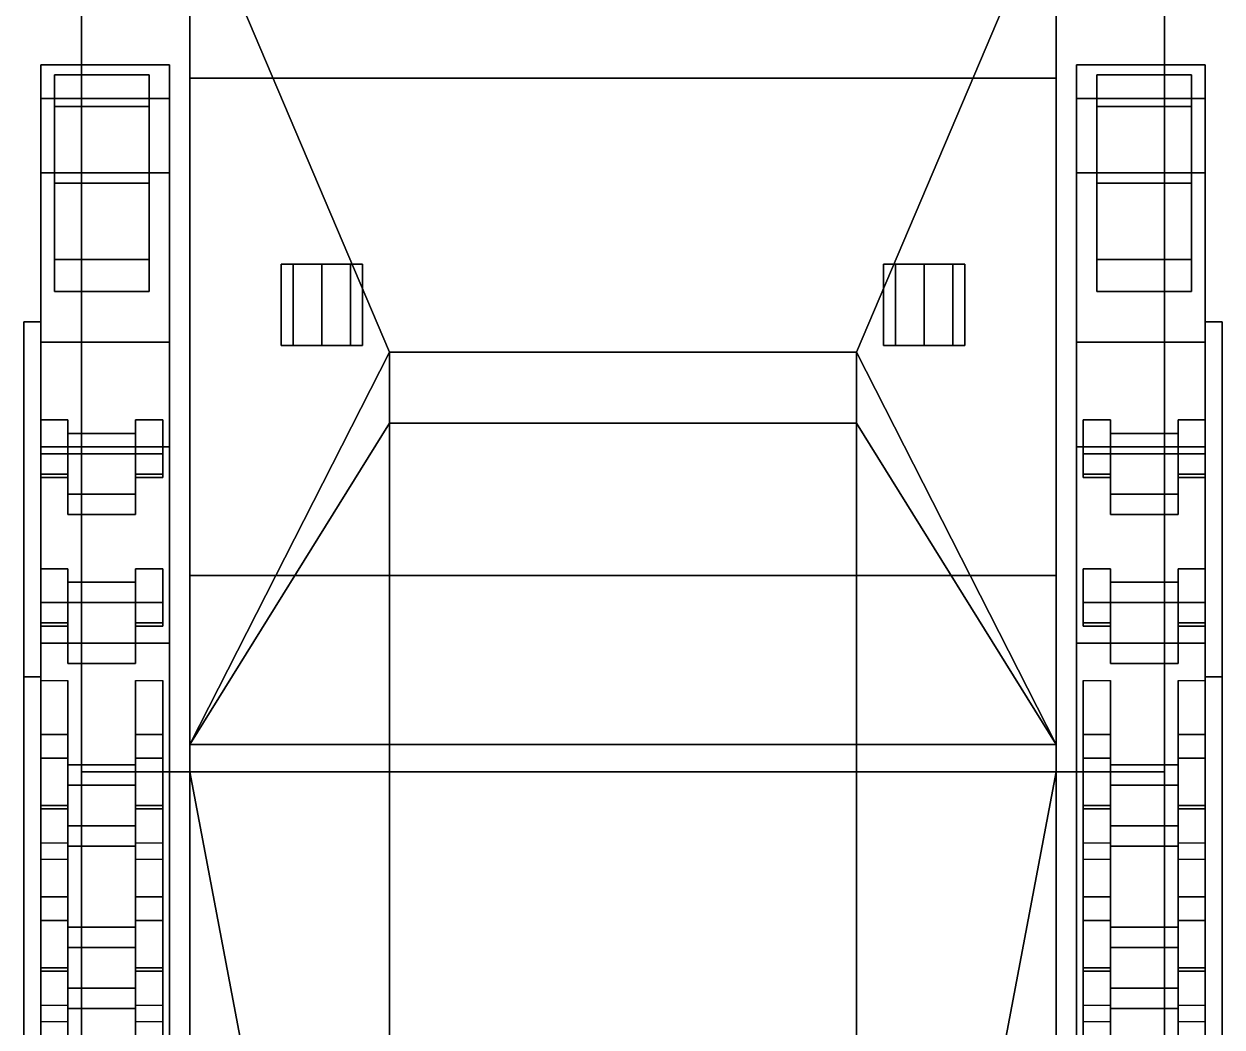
# Model space of a CAD drawing. Header units: millimetres. Extents: x -1.8 to 3, y -4.4 to 7.7.
# Drawn here: x -1.77 to 1.77, y 0.515 to 3.48 of the extents above; entities that cross this region are included whole.
import ezdxf

# ---------------------------------------------------------------- set-up
doc = ezdxf.new("R2010")
doc.units = ezdxf.units.MM
for name, color, linetype in [('mudguards', 6, 'Continuous'), ('tracks', 3, 'Continuous'), ('wheels', 2, 'Continuous')]:
    doc.layers.add(name, color=color, linetype=linetype)

msp = doc.modelspace()

# ---------------------------------------------------------------- linework, layer by layer
for points in [[(-1.28, 3.32, 1.06), (-1.28, 1.85, 0.43), (-1.28, 1.35, 2.04), (-1.28, 3.9, 1.7)], [(-1.28, 3.9, 1.7), (-0.69, 2.51, 1.88), (0.69, 2.51, 1.88), (1.28, 3.9, 1.7)], [(1.28, 3.9, 1.7), (1.28, 3.32, 1.06), (-1.28, 3.32, 1.06), (-1.28, 3.9, 1.7)], [(-1.28, 3.9, 1.7), (-1.28, 1.35, 2.04), (-0.69, 2.51, 1.88), (-1.28, 3.9, 1.7)], [(1.28, 3.9, 1.7), (0.69, 2.51, 1.88), (1.28, 1.35, 2.04)], [(1.28, 1.35, 2.04), (1.28, 1.85, 0.43), (1.28, 3.32, 1.06), (1.28, 3.9, 1.7)], [(1.28, 3.32, 1.06), (1.28, 1.85, 0.43), (-1.28, 1.85, 0.43), (-1.28, 3.32, 1.06)], [(-0.9749, 2.77, 2.0849), (-1.01, 2.77, 2), (-1.01, 2.53, 2), (-0.9749, 2.53, 2.0849)], [(-1.01, 2.77, 2), (-0.9749, 2.77, 1.9151), (-0.9749, 2.53, 1.9151), (-1.01, 2.53, 2)], [(-0.8051, 2.77, 2.0849), (-1.01, 2.77, 2), (-0.9749, 2.77, 2.0849), (-0.89, 2.77, 2.12)], [(-0.77, 2.77, 2), (-0.9749, 2.77, 1.9151), (-1.01, 2.77, 2), (-0.8051, 2.77, 2.0849)], [(-0.89, 2.77, 2.12), (-0.9749, 2.77, 2.0849), (-0.9749, 2.53, 2.0849), (-0.89, 2.53, 2.12)], [(-0.9749, 2.77, 1.9151), (-0.89, 2.77, 1.88), (-0.89, 2.53, 1.88), (-0.9749, 2.53, 1.9151)], [(-0.8051, 2.77, 1.9151), (-0.89, 2.77, 1.88), (-0.9749, 2.77, 1.9151), (-0.77, 2.77, 2)], [(-0.8051, 2.77, 2.0849), (-0.89, 2.77, 2.12), (-0.89, 2.53, 2.12), (-0.8051, 2.53, 2.0849)], [(-0.89, 2.77, 1.88), (-0.8051, 2.77, 1.9151), (-0.8051, 2.53, 1.9151), (-0.89, 2.53, 1.88)], [(-0.77, 2.77, 2), (-0.8051, 2.77, 2.0849), (-0.8051, 2.53, 2.0849), (-0.77, 2.53, 2)], [(-0.8051, 2.77, 1.9151), (-0.77, 2.77, 2), (-0.77, 2.53, 2), (-0.8051, 2.53, 1.9151)], [(1.01, 2.77, 2), (0.8051, 2.77, 1.9151), (0.77, 2.77, 2), (0.9749, 2.77, 2.0849)], [(0.77, 2.77, 2), (0.8051, 2.77, 1.9151), (0.8051, 2.53, 1.9151), (0.77, 2.53, 2)], [(0.9749, 2.77, 2.0849), (0.77, 2.77, 2), (0.8051, 2.77, 2.0849), (0.89, 2.77, 2.12)], [(0.8051, 2.77, 2.0849), (0.77, 2.77, 2), (0.77, 2.53, 2), (0.8051, 2.53, 2.0849)], [(0.9749, 2.77, 1.9151), (0.89, 2.77, 1.88), (0.8051, 2.77, 1.9151), (1.01, 2.77, 2)], [(0.8051, 2.77, 1.9151), (0.89, 2.77, 1.88), (0.89, 2.53, 1.88), (0.8051, 2.53, 1.9151)], [(0.89, 2.77, 2.12), (0.8051, 2.77, 2.0849), (0.8051, 2.53, 2.0849), (0.89, 2.53, 2.12)], [(0.89, 2.77, 1.88), (0.9749, 2.77, 1.9151), (0.9749, 2.53, 1.9151), (0.89, 2.53, 1.88)], [(0.9749, 2.77, 2.0849), (0.89, 2.77, 2.12), (0.89, 2.53, 2.12), (0.9749, 2.53, 2.0849)], [(0.9749, 2.77, 1.9151), (1.01, 2.77, 2), (1.01, 2.53, 2), (0.9749, 2.53, 1.9151)], [(1.01, 2.77, 2), (0.9749, 2.77, 2.0849), (0.9749, 2.53, 2.0849), (1.01, 2.53, 2)], [(-1.77, 2.6, 0.87), (-1.77, 1.55, 0.45), (-1.77, -3.53, 1.47), (-1.77, 2.6, 1.47)], [(-1.72, 2.6, 0.87), (-1.72, 1.55, 0.45), (-1.77, 1.55, 0.45), (-1.77, 2.6, 0.87)], [(-1.72, 2.6, 1.47), (-1.72, 2.6, 0.87), (-1.77, 2.6, 0.87), (-1.77, 2.6, 1.47)], [(-1.77, 2.6, 1.47), (-1.77, -3.53, 1.47), (-1.72, -3.53, 1.47), (-1.72, 2.6, 1.47)], [(-1.72, -3.53, 1.47), (-1.72, 1.55, 0.45), (-1.72, 2.6, 0.87), (-1.72, 2.6, 1.47)], [(1.72, 2.6, 0.87), (1.72, 1.55, 0.45), (1.72, -3.53, 1.47), (1.72, 2.6, 1.47)], [(1.72, 2.6, 1.47), (1.72, -3.53, 1.47), (1.77, -3.53, 1.47), (1.77, 2.6, 1.47)], [(1.77, 2.6, 1.47), (1.77, 2.6, 0.87), (1.72, 2.6, 0.87), (1.72, 2.6, 1.47)], [(1.77, 2.6, 0.87), (1.77, 1.55, 0.45), (1.72, 1.55, 0.45), (1.72, 2.6, 0.87)], [(1.77, -3.53, 1.47), (1.77, 1.55, 0.45), (1.77, 2.6, 0.87), (1.77, 2.6, 1.47)], [(-0.9749, 2.53, 1.9151), (-0.89, 2.53, 1.88), (-0.8051, 2.53, 1.9151), (-1.01, 2.53, 2)], [(-1.01, 2.53, 2), (-0.8051, 2.53, 1.9151), (-0.77, 2.53, 2), (-0.9749, 2.53, 2.0849)], [(-0.9749, 2.53, 2.0849), (-0.77, 2.53, 2), (-0.8051, 2.53, 2.0849), (-0.89, 2.53, 2.12)], [(0.77, 2.53, 2), (0.9749, 2.53, 1.9151), (1.01, 2.53, 2), (0.8051, 2.53, 2.0849)], [(0.8051, 2.53, 1.9151), (0.89, 2.53, 1.88), (0.9749, 2.53, 1.9151), (0.77, 2.53, 2)], [(0.8051, 2.53, 2.0849), (1.01, 2.53, 2), (0.9749, 2.53, 2.0849), (0.89, 2.53, 2.12)], [(-0.69, 2.51, 1.88), (-1.28, 1.35, 2.04), (-0.69, 2.3, 2.3)], [(0.69, 2.3, 2.3), (0.69, 2.51, 1.88), (-0.69, 2.51, 1.88), (-0.69, 2.3, 2.3)], [(1.28, 1.35, 2.04), (1.28, 1.35, 2.04), (0.69, 2.51, 1.88), (0.69, 2.3, 2.3)], [(-1.72, 2.15, 0.41), (-1.72, 2.14, 0.47), (-1.72, 2.21, 0.62), (-1.72, 2.31, 0.56)], [(-1.72, 2.31, 0.56), (-1.72, 2.21, 0.62), (-1.72, 2.21, 0.74), (-1.72, 2.31, 0.79)], [(-1.64, 2.31, 0.56), (-1.64, 2.15, 0.41), (-1.72, 2.15, 0.41), (-1.72, 2.31, 0.56)], [(-1.64, 2.31, 0.79), (-1.64, 2.31, 0.56), (-1.72, 2.31, 0.56), (-1.72, 2.31, 0.79)], [(-1.64, 2.21, 0.62), (-1.64, 2.14, 0.47), (-1.64, 2.15, 0.41), (-1.64, 2.31, 0.56)], [(-1.64, 2.21, 0.74), (-1.64, 2.21, 0.62), (-1.64, 2.31, 0.56), (-1.64, 2.31, 0.79)], [(-1.36, 2.31, 0.56), (-1.36, 2.15, 0.41), (-1.44, 2.15, 0.41), (-1.44, 2.31, 0.56)], [(-1.44, 2.15, 0.41), (-1.44, 2.14, 0.47), (-1.44, 2.21, 0.62), (-1.44, 2.31, 0.56)], [(-1.36, 2.31, 0.79), (-1.36, 2.31, 0.56), (-1.44, 2.31, 0.56), (-1.44, 2.31, 0.79)], [(-1.44, 2.31, 0.56), (-1.44, 2.21, 0.62), (-1.44, 2.21, 0.74), (-1.44, 2.31, 0.79)], [(-1.36, 2.21, 0.62), (-1.36, 2.14, 0.47), (-1.36, 2.15, 0.41), (-1.36, 2.31, 0.56)], [(-1.36, 2.21, 0.74), (-1.36, 2.21, 0.62), (-1.36, 2.31, 0.56), (-1.36, 2.31, 0.79)], [(1.44, 2.31, 0.79), (1.44, 2.31, 0.56), (1.36, 2.31, 0.56), (1.36, 2.31, 0.79)], [(1.36, 2.15, 0.41), (1.36, 2.14, 0.47), (1.36, 2.21, 0.62), (1.36, 2.31, 0.56)], [(1.36, 2.31, 0.56), (1.36, 2.21, 0.62), (1.36, 2.21, 0.74), (1.36, 2.31, 0.79)], [(1.44, 2.31, 0.56), (1.44, 2.15, 0.41), (1.36, 2.15, 0.41), (1.36, 2.31, 0.56)], [(1.44, 2.21, 0.62), (1.44, 2.14, 0.47), (1.44, 2.15, 0.41), (1.44, 2.31, 0.56)], [(1.44, 2.21, 0.74), (1.44, 2.21, 0.62), (1.44, 2.31, 0.56), (1.44, 2.31, 0.79)], [(1.64, 2.31, 0.56), (1.64, 2.21, 0.62), (1.64, 2.21, 0.74), (1.64, 2.31, 0.79)], [(1.72, 2.31, 0.79), (1.72, 2.31, 0.56), (1.64, 2.31, 0.56), (1.64, 2.31, 0.79)], [(1.64, 2.15, 0.41), (1.64, 2.14, 0.47), (1.64, 2.21, 0.62), (1.64, 2.31, 0.56)], [(1.72, 2.31, 0.56), (1.72, 2.15, 0.41), (1.64, 2.15, 0.41), (1.64, 2.31, 0.56)], [(1.72, 2.21, 0.74), (1.72, 2.21, 0.62), (1.72, 2.31, 0.56), (1.72, 2.31, 0.79)], [(1.72, 2.21, 0.62), (1.72, 2.14, 0.47), (1.72, 2.15, 0.41), (1.72, 2.31, 0.56)], [(-0.69, 2.3, 2.3), (-1.28, 1.35, 2.04), (-0.69, 1.35, 2.41)], [(-0.69, 2.3, 2.3), (-0.69, 1.35, 2.41), (0.69, 1.35, 2.41), (0.69, 2.3, 2.3)], [(1.28, 1.35, 2.04), (1.28, 1.35, 2.04), (0.69, 2.3, 2.3), (0.69, 1.35, 2.41)], [(-1.72, 2.21, 0.62), (-1.72, 2.14, 0.47), (-1.64, 2.14, 0.47), (-1.64, 2.21, 0.62)], [(-1.72, 2.21, 0.74), (-1.72, 2.21, 0.62), (-1.64, 2.21, 0.62), (-1.64, 2.21, 0.74)], [(-1.44, 2.21, 0.62), (-1.44, 2.14, 0.47), (-1.36, 2.14, 0.47), (-1.36, 2.21, 0.62)], [(-1.44, 2.21, 0.74), (-1.44, 2.21, 0.62), (-1.36, 2.21, 0.62), (-1.36, 2.21, 0.74)], [(1.36, 2.21, 0.62), (1.36, 2.14, 0.47), (1.44, 2.14, 0.47), (1.44, 2.21, 0.62)], [(1.36, 2.21, 0.74), (1.36, 2.21, 0.62), (1.44, 2.21, 0.62), (1.44, 2.21, 0.74)], [(1.64, 2.21, 0.62), (1.64, 2.14, 0.47), (1.72, 2.14, 0.47), (1.72, 2.21, 0.62)], [(1.64, 2.21, 0.74), (1.64, 2.21, 0.62), (1.72, 2.21, 0.62), (1.72, 2.21, 0.74)], [(-1.64, 2.15, 0.41), (-1.64, 2.14, 0.47), (-1.72, 2.14, 0.47), (-1.72, 2.15, 0.41)], [(-1.36, 2.15, 0.41), (-1.36, 2.14, 0.47), (-1.44, 2.14, 0.47), (-1.44, 2.15, 0.41)], [(1.44, 2.15, 0.41), (1.44, 2.14, 0.47), (1.36, 2.14, 0.47), (1.36, 2.15, 0.41)], [(1.72, 2.15, 0.41), (1.72, 2.14, 0.47), (1.64, 2.14, 0.47), (1.64, 2.15, 0.41)], [(-1.72, 1.87, 0.36), (-1.72, 1.77, 0.42), (-1.72, 1.77, 0.54), (-1.72, 1.87, 0.59)], [(-1.64, 1.87, 0.59), (-1.64, 1.87, 0.36), (-1.72, 1.87, 0.36), (-1.72, 1.87, 0.59)], [(-1.72, 1.71, 0.21), (-1.72, 1.7, 0.27), (-1.72, 1.77, 0.42), (-1.72, 1.87, 0.36)], [(-1.64, 1.87, 0.36), (-1.64, 1.71, 0.21), (-1.72, 1.71, 0.21), (-1.72, 1.87, 0.36)], [(-1.64, 1.77, 0.54), (-1.64, 1.77, 0.42), (-1.64, 1.87, 0.36), (-1.64, 1.87, 0.59)], [(-1.64, 1.77, 0.42), (-1.64, 1.7, 0.27), (-1.64, 1.71, 0.21), (-1.64, 1.87, 0.36)], [(-1.36, 1.87, 0.36), (-1.36, 1.71, 0.21), (-1.44, 1.71, 0.21), (-1.44, 1.87, 0.36)], [(-1.44, 1.71, 0.21), (-1.44, 1.7, 0.27), (-1.44, 1.77, 0.42), (-1.44, 1.87, 0.36)], [(-1.36, 1.87, 0.59), (-1.36, 1.87, 0.36), (-1.44, 1.87, 0.36), (-1.44, 1.87, 0.59)], [(-1.44, 1.87, 0.36), (-1.44, 1.77, 0.42), (-1.44, 1.77, 0.54), (-1.44, 1.87, 0.59)], [(-1.36, 1.77, 0.42), (-1.36, 1.7, 0.27), (-1.36, 1.71, 0.21), (-1.36, 1.87, 0.36)], [(-1.36, 1.77, 0.54), (-1.36, 1.77, 0.42), (-1.36, 1.87, 0.36), (-1.36, 1.87, 0.59)], [(-1.28, 1.85, 0.43), (-1.28, -2.74, 0.43), (-1.28, -3.96, 2.05), (-1.28, 1.27, 2.05)], [(1.28, 1.85, 0.43), (1.28, -2.74, 0.43), (-1.28, -2.74, 0.43), (-1.28, 1.85, 0.43)], [(-1.28, 1.85, 0.43), (-1.28, 1.85, 0.43), (-1.28, 1.27, 2.05), (-1.28, 1.35, 2.04)], [(1.28, -3.96, 2.05), (1.28, -2.74, 0.43), (1.28, 1.85, 0.43), (1.28, 1.27, 2.05)], [(1.28, 1.27, 2.05), (1.28, 1.85, 0.43), (1.28, 1.85, 0.43), (1.28, 1.3502, 2.0393)], [(1.36, 1.71, 0.21), (1.36, 1.7, 0.27), (1.36, 1.77, 0.42), (1.36, 1.87, 0.36)], [(1.36, 1.87, 0.36), (1.36, 1.77, 0.42), (1.36, 1.77, 0.54), (1.36, 1.87, 0.59)], [(1.44, 1.87, 0.59), (1.44, 1.87, 0.36), (1.36, 1.87, 0.36), (1.36, 1.87, 0.59)], [(1.44, 1.87, 0.36), (1.44, 1.71, 0.21), (1.36, 1.71, 0.21), (1.36, 1.87, 0.36)], [(1.44, 1.77, 0.42), (1.44, 1.7, 0.27), (1.44, 1.71, 0.21), (1.44, 1.87, 0.36)], [(1.44, 1.77, 0.54), (1.44, 1.77, 0.42), (1.44, 1.87, 0.36), (1.44, 1.87, 0.59)], [(1.64, 1.71, 0.21), (1.64, 1.7, 0.27), (1.64, 1.77, 0.42), (1.64, 1.87, 0.36)], [(1.64, 1.87, 0.36), (1.64, 1.77, 0.42), (1.64, 1.77, 0.54), (1.64, 1.87, 0.59)], [(1.72, 1.87, 0.59), (1.72, 1.87, 0.36), (1.64, 1.87, 0.36), (1.64, 1.87, 0.59)], [(1.72, 1.87, 0.36), (1.72, 1.71, 0.21), (1.64, 1.71, 0.21), (1.64, 1.87, 0.36)], [(1.72, 1.77, 0.42), (1.72, 1.7, 0.27), (1.72, 1.71, 0.21), (1.72, 1.87, 0.36)], [(1.72, 1.77, 0.54), (1.72, 1.77, 0.42), (1.72, 1.87, 0.36), (1.72, 1.87, 0.59)], [(-1.72, 1.77, 0.54), (-1.72, 1.77, 0.42), (-1.64, 1.77, 0.42), (-1.64, 1.77, 0.54)], [(-1.72, 1.77, 0.42), (-1.72, 1.7, 0.27), (-1.64, 1.7, 0.27), (-1.64, 1.77, 0.42)], [(-1.44, 1.77, 0.42), (-1.44, 1.7, 0.27), (-1.36, 1.7, 0.27), (-1.36, 1.77, 0.42)], [(-1.44, 1.77, 0.54), (-1.44, 1.77, 0.42), (-1.36, 1.77, 0.42), (-1.36, 1.77, 0.54)], [(1.36, 1.77, 0.42), (1.36, 1.7, 0.27), (1.44, 1.7, 0.27), (1.44, 1.77, 0.42)], [(1.36, 1.77, 0.54), (1.36, 1.77, 0.42), (1.44, 1.77, 0.42), (1.44, 1.77, 0.54)], [(1.64, 1.77, 0.42), (1.64, 1.7, 0.27), (1.72, 1.7, 0.27), (1.72, 1.77, 0.42)], [(1.64, 1.77, 0.54), (1.64, 1.77, 0.42), (1.72, 1.77, 0.42), (1.72, 1.77, 0.54)], [(-1.64, 1.71, 0.21), (-1.64, 1.7, 0.27), (-1.72, 1.7, 0.27), (-1.72, 1.71, 0.21)], [(-1.36, 1.71, 0.21), (-1.36, 1.7, 0.27), (-1.44, 1.7, 0.27), (-1.44, 1.71, 0.21)], [(1.44, 1.71, 0.21), (1.44, 1.7, 0.27), (1.36, 1.7, 0.27), (1.36, 1.71, 0.21)], [(1.72, 1.71, 0.21), (1.72, 1.7, 0.27), (1.64, 1.7, 0.27), (1.64, 1.71, 0.21)], [(-1.77, 1.55, 0.45), (-1.77, -1.83, 0.45), (-1.77, -2.49, 0.7), (-1.77, -3.53, 1.47)], [(-1.72, 1.55, 0.45), (-1.72, -1.83, 0.45), (-1.77, -1.83, 0.45), (-1.77, 1.55, 0.45)], [(-1.72, -2.49, 0.7), (-1.72, -1.83, 0.45), (-1.72, 1.55, 0.45), (-1.72, -3.53, 1.47)], [(-1.72, 1.38, 0.31), (-1.72, 1.31, 0.34), (-1.72, 1.01, 0.45), (-1.72, 1.54, 0.45)], [(-1.64, 1.54, 0.45), (-1.64, 1.38, 0.31), (-1.72, 1.38, 0.31), (-1.72, 1.54, 0.45)], [(-1.64, 1.01, 0.45), (-1.64, 1.31, 0.34), (-1.64, 1.38, 0.31), (-1.64, 1.54, 0.45)], [(-1.44, 1.38, 0.31), (-1.44, 1.31, 0.34), (-1.44, 1.01, 0.45), (-1.44, 1.54, 0.45)], [(-1.36, 1.54, 0.45), (-1.36, 1.38, 0.31), (-1.44, 1.38, 0.31), (-1.44, 1.54, 0.45)], [(-1.36, 1.01, 0.45), (-1.36, 1.31, 0.34), (-1.36, 1.38, 0.31), (-1.36, 1.54, 0.45)], [(1.36, 1.38, 0.31), (1.36, 1.31, 0.34), (1.36, 1.01, 0.45), (1.36, 1.54, 0.45)], [(1.44, 1.54, 0.45), (1.44, 1.38, 0.31), (1.36, 1.38, 0.31), (1.36, 1.54, 0.45)], [(1.44, 1.01, 0.45), (1.44, 1.31, 0.34), (1.44, 1.38, 0.31), (1.44, 1.54, 0.45)], [(1.64, 1.38, 0.31), (1.64, 1.31, 0.34), (1.64, 1.01, 0.45), (1.64, 1.54, 0.45)], [(1.72, 1.54, 0.45), (1.72, 1.38, 0.31), (1.64, 1.38, 0.31), (1.64, 1.54, 0.45)], [(1.72, 1.55, 0.45), (1.72, -1.83, 0.45), (1.72, -2.49, 0.7), (1.72, -3.53, 1.47)], [(1.77, 1.55, 0.45), (1.77, -1.83, 0.45), (1.72, -1.83, 0.45), (1.72, 1.55, 0.45)], [(1.72, 1.01, 0.45), (1.72, 1.31, 0.34), (1.72, 1.38, 0.31), (1.72, 1.54, 0.45)], [(1.77, -2.49, 0.7), (1.77, -1.83, 0.45), (1.77, 1.55, 0.45), (1.77, -3.53, 1.47)], [(-1.72, 1.17, 0.16), (-1.72, 1.16, 0.22), (-1.72, 1.31, 0.34), (-1.72, 1.38, 0.31)], [(-1.64, 1.38, 0.31), (-1.64, 1.17, 0.16), (-1.72, 1.17, 0.16), (-1.72, 1.38, 0.31)], [(-1.64, 1.31, 0.34), (-1.64, 1.16, 0.22), (-1.64, 1.17, 0.16), (-1.64, 1.38, 0.31)], [(-1.44, 1.17, 0.16), (-1.44, 1.16, 0.22), (-1.44, 1.31, 0.34), (-1.44, 1.38, 0.31)], [(-1.36, 1.38, 0.31), (-1.36, 1.17, 0.16), (-1.44, 1.17, 0.16), (-1.44, 1.38, 0.31)], [(-1.36, 1.31, 0.34), (-1.36, 1.16, 0.22), (-1.36, 1.17, 0.16), (-1.36, 1.38, 0.31)], [(-1.28, 1.35, 2.04), (-1.28, 1.27, 2.05), (-0.69, -1.85, 2.41), (-0.69, 1.35, 2.41)], [(-0.69, 1.35, 2.41), (-0.69, -1.85, 2.41), (0.69, -1.85, 2.41), (0.69, 1.35, 2.41)], [(0.69, -1.85, 2.41), (1.28, 1.27, 2.05), (1.28, 1.35, 2.04), (0.69, 1.35, 2.41)], [(1.36, 1.17, 0.16), (1.36, 1.16, 0.22), (1.36, 1.31, 0.34), (1.36, 1.38, 0.31)], [(1.44, 1.38, 0.31), (1.44, 1.17, 0.16), (1.36, 1.17, 0.16), (1.36, 1.38, 0.31)], [(1.44, 1.31, 0.34), (1.44, 1.16, 0.22), (1.44, 1.17, 0.16), (1.44, 1.38, 0.31)], [(1.64, 1.17, 0.16), (1.64, 1.16, 0.22), (1.64, 1.31, 0.34), (1.64, 1.38, 0.31)], [(1.72, 1.38, 0.31), (1.72, 1.17, 0.16), (1.64, 1.17, 0.16), (1.64, 1.38, 0.31)], [(1.72, 1.31, 0.34), (1.72, 1.16, 0.22), (1.72, 1.17, 0.16), (1.72, 1.38, 0.31)], [(-1.72, 1.31, 0.34), (-1.72, 1.16, 0.22), (-1.64, 1.16, 0.22), (-1.64, 1.31, 0.34)], [(-1.72, 1.01, 0.45), (-1.72, 1.31, 0.34), (-1.64, 1.31, 0.34), (-1.64, 1.01, 0.45)], [(-1.44, 1.31, 0.34), (-1.44, 1.16, 0.22), (-1.36, 1.16, 0.22), (-1.36, 1.31, 0.34)], [(-1.44, 1.01, 0.45), (-1.44, 1.31, 0.34), (-1.36, 1.31, 0.34), (-1.36, 1.01, 0.45)], [(1.36, 1.01, 0.45), (1.36, 1.31, 0.34), (1.44, 1.31, 0.34), (1.44, 1.01, 0.45)], [(1.36, 1.31, 0.34), (1.36, 1.16, 0.22), (1.44, 1.16, 0.22), (1.44, 1.31, 0.34)], [(1.64, 1.01, 0.45), (1.64, 1.31, 0.34), (1.72, 1.31, 0.34), (1.72, 1.01, 0.45)], [(1.64, 1.31, 0.34), (1.64, 1.16, 0.22), (1.72, 1.16, 0.22), (1.72, 1.31, 0.34)], [(-0.69, -1.85, 2.41), (-1.28, 1.27, 2.05), (1.28, 1.27, 2.05), (0.69, -1.85, 2.41)], [(-1.28, 1.27, 2.05), (-1.28, -1.57, 2.05), (-1.28, -2.22, 2.05), (-0.69, -1.85, 2.41)], [(0.69, -1.85, 2.41), (1.28, 1.27, 2.05), (-1.28, 1.27, 2.05), (-0.69, -1.85, 2.41)], [(1.28, -2.22, 2.05), (1.28, -1.57, 2.05), (1.28, 1.27, 2.05), (0.69, -1.85, 2.41)], [(-1.64, 1.17, 0.16), (-1.64, 1.16, 0.22), (-1.72, 1.16, 0.22), (-1.72, 1.17, 0.16)], [(-1.36, 1.17, 0.16), (-1.36, 1.16, 0.22), (-1.44, 1.16, 0.22), (-1.44, 1.17, 0.16)], [(1.44, 1.17, 0.16), (1.44, 1.16, 0.22), (1.36, 1.16, 0.22), (1.36, 1.17, 0.16)], [(1.72, 1.17, 0.16), (1.72, 1.16, 0.22), (1.64, 1.16, 0.22), (1.64, 1.17, 0.16)], [(-1.72, 0.9, 0.31), (-1.72, 0.83, 0.34), (-1.72, 0.53, 0.45), (-1.72, 1.06, 0.45)], [(-1.64, 1.06, 0.45), (-1.64, 0.9, 0.31), (-1.72, 0.9, 0.31), (-1.72, 1.06, 0.45)], [(-1.64, 0.53, 0.45), (-1.64, 0.83, 0.34), (-1.64, 0.9, 0.31), (-1.64, 1.06, 0.45)], [(-1.44, 0.9, 0.31), (-1.44, 0.83, 0.34), (-1.44, 0.53, 0.45), (-1.44, 1.06, 0.45)], [(-1.36, 1.06, 0.45), (-1.36, 0.9, 0.31), (-1.44, 0.9, 0.31), (-1.44, 1.06, 0.45)], [(-1.36, 0.53, 0.45), (-1.36, 0.83, 0.34), (-1.36, 0.9, 0.31), (-1.36, 1.06, 0.45)], [(1.44, 1.06, 0.45), (1.44, 0.9, 0.31), (1.36, 0.9, 0.31), (1.36, 1.06, 0.45)], [(1.36, 0.9, 0.31), (1.36, 0.83, 0.34), (1.36, 0.53, 0.45), (1.36, 1.06, 0.45)], [(1.44, 0.53, 0.45), (1.44, 0.83, 0.34), (1.44, 0.9, 0.31), (1.44, 1.06, 0.45)], [(1.72, 1.06, 0.45), (1.72, 0.9, 0.31), (1.64, 0.9, 0.31), (1.64, 1.06, 0.45)], [(1.64, 0.9, 0.31), (1.64, 0.83, 0.34), (1.64, 0.53, 0.45), (1.64, 1.06, 0.45)], [(1.72, 0.53, 0.45), (1.72, 0.83, 0.34), (1.72, 0.9, 0.31), (1.72, 1.06, 0.45)], [(-1.72, 0.69, 0.16), (-1.72, 0.68, 0.22), (-1.72, 0.83, 0.34), (-1.72, 0.9, 0.31)], [(-1.64, 0.9, 0.31), (-1.64, 0.69, 0.16), (-1.72, 0.69, 0.16), (-1.72, 0.9, 0.31)], [(-1.64, 0.83, 0.34), (-1.64, 0.68, 0.22), (-1.64, 0.69, 0.16), (-1.64, 0.9, 0.31)], [(-1.44, 0.69, 0.16), (-1.44, 0.68, 0.22), (-1.44, 0.83, 0.34), (-1.44, 0.9, 0.31)], [(-1.36, 0.9, 0.31), (-1.36, 0.69, 0.16), (-1.44, 0.69, 0.16), (-1.44, 0.9, 0.31)], [(-1.36, 0.83, 0.34), (-1.36, 0.68, 0.22), (-1.36, 0.69, 0.16), (-1.36, 0.9, 0.31)], [(1.44, 0.9, 0.31), (1.44, 0.69, 0.16), (1.36, 0.69, 0.16), (1.36, 0.9, 0.31)], [(1.36, 0.69, 0.16), (1.36, 0.68, 0.22), (1.36, 0.83, 0.34), (1.36, 0.9, 0.31)], [(1.44, 0.83, 0.34), (1.44, 0.68, 0.22), (1.44, 0.69, 0.16), (1.44, 0.9, 0.31)], [(1.72, 0.9, 0.31), (1.72, 0.69, 0.16), (1.64, 0.69, 0.16), (1.64, 0.9, 0.31)], [(1.64, 0.69, 0.16), (1.64, 0.68, 0.22), (1.64, 0.83, 0.34), (1.64, 0.9, 0.31)], [(1.72, 0.83, 0.34), (1.72, 0.68, 0.22), (1.72, 0.69, 0.16), (1.72, 0.9, 0.31)], [(-1.72, 0.53, 0.45), (-1.72, 0.83, 0.34), (-1.64, 0.83, 0.34), (-1.64, 0.53, 0.45)], [(-1.72, 0.83, 0.34), (-1.72, 0.68, 0.22), (-1.64, 0.68, 0.22), (-1.64, 0.83, 0.34)], [(-1.44, 0.53, 0.45), (-1.44, 0.83, 0.34), (-1.36, 0.83, 0.34), (-1.36, 0.53, 0.45)], [(-1.44, 0.83, 0.34), (-1.44, 0.68, 0.22), (-1.36, 0.68, 0.22), (-1.36, 0.83, 0.34)], [(1.36, 0.53, 0.45), (1.36, 0.83, 0.34), (1.44, 0.83, 0.34), (1.44, 0.53, 0.45)], [(1.36, 0.83, 0.34), (1.36, 0.68, 0.22), (1.44, 0.68, 0.22), (1.44, 0.83, 0.34)], [(1.64, 0.53, 0.45), (1.64, 0.83, 0.34), (1.72, 0.83, 0.34), (1.72, 0.53, 0.45)], [(1.64, 0.83, 0.34), (1.64, 0.68, 0.22), (1.72, 0.68, 0.22), (1.72, 0.83, 0.34)], [(-1.64, 0.69, 0.16), (-1.64, 0.68, 0.22), (-1.72, 0.68, 0.22), (-1.72, 0.69, 0.16)], [(-1.36, 0.69, 0.16), (-1.36, 0.68, 0.22), (-1.44, 0.68, 0.22), (-1.44, 0.69, 0.16)], [(1.44, 0.69, 0.16), (1.44, 0.68, 0.22), (1.36, 0.68, 0.22), (1.36, 0.69, 0.16)], [(1.72, 0.69, 0.16), (1.72, 0.68, 0.22), (1.64, 0.68, 0.22), (1.64, 0.69, 0.16)], [(-1.64, 0.58, 0.45), (-1.64, 0.42, 0.31), (-1.72, 0.42, 0.31), (-1.72, 0.58, 0.45)], [(-1.72, 0.42, 0.31), (-1.72, 0.35, 0.34), (-1.72, 0.05, 0.45), (-1.72, 0.58, 0.45)], [(-1.64, 0.05, 0.45), (-1.64, 0.35, 0.34), (-1.64, 0.42, 0.31), (-1.64, 0.58, 0.45)], [(-1.36, 0.58, 0.45), (-1.36, 0.42, 0.31), (-1.44, 0.42, 0.31), (-1.44, 0.58, 0.45)], [(-1.44, 0.42, 0.31), (-1.44, 0.35, 0.34), (-1.44, 0.05, 0.45), (-1.44, 0.58, 0.45)], [(-1.36, 0.05, 0.45), (-1.36, 0.35, 0.34), (-1.36, 0.42, 0.31), (-1.36, 0.58, 0.45)], [(1.36, 0.42, 0.31), (1.36, 0.35, 0.34), (1.36, 0.05, 0.45), (1.36, 0.58, 0.45)], [(1.44, 0.58, 0.45), (1.44, 0.42, 0.31), (1.36, 0.42, 0.31), (1.36, 0.58, 0.45)], [(1.44, 0.05, 0.45), (1.44, 0.35, 0.34), (1.44, 0.42, 0.31), (1.44, 0.58, 0.45)], [(1.64, 0.42, 0.31), (1.64, 0.35, 0.34), (1.64, 0.05, 0.45), (1.64, 0.58, 0.45)], [(1.72, 0.58, 0.45), (1.72, 0.42, 0.31), (1.64, 0.42, 0.31), (1.64, 0.58, 0.45)], [(1.72, 0.05, 0.45), (1.72, 0.35, 0.34), (1.72, 0.42, 0.31), (1.72, 0.58, 0.45)]]:
    msp.add_3dface(points)
at = {"layer": 'mudguards'}
for points in [[(-1.6, 3.9, 1.7), (-1.6, 1.27, 2.05), (-1.28, 1.27, 2.05), (-1.28, 3.9, 1.7)], [(-1.6, 3.86, 1.68), (-1.6, 1.27, 2.01), (-1.6, 1.27, 2.05), (-1.6, 3.9, 1.7)], [(1.28, 3.9, 1.7), (1.28, 1.27, 2.05), (1.6, 1.27, 2.05), (1.6, 3.9, 1.7)], [(1.6, 1.27, 2.05), (1.6, 1.27, 2.01), (1.6, 3.86, 1.68), (1.6, 3.9, 1.7)], [(-1.28, 3.86, 1.68), (-1.28, 1.27, 2.01), (-1.6, 1.27, 2.01), (-1.6, 3.86, 1.68)], [(1.6, 3.86, 1.68), (1.6, 1.27, 2.01), (1.28, 1.27, 2.01), (1.28, 3.86, 1.68)], [(-1.6, 1.27, 2.05), (-1.6, -4.22, 2.05), (-1.28, -4.22, 2.05), (-1.28, 1.27, 2.05)], [(-1.6, 1.27, 2.01), (-1.6, -4.22, 2.01), (-1.6, -4.22, 2.05), (-1.6, 1.27, 2.05)], [(-1.28, 1.27, 2.01), (-1.28, -4.22, 2.01), (-1.6, -4.22, 2.01), (-1.6, 1.27, 2.01)], [(1.28, 1.27, 2.05), (1.28, -4.22, 2.05), (1.6, -4.22, 2.05), (1.6, 1.27, 2.05)], [(1.6, 1.27, 2.01), (1.6, -4.22, 2.01), (1.28, -4.22, 2.01), (1.28, 1.27, 2.01)], [(1.6, -4.22, 2.05), (1.6, -4.22, 2.01), (1.6, 1.27, 2.01), (1.6, 1.27, 2.05)]]:
    msp.add_3dface(points, dxfattribs=at)
at = {"layer": 'tracks'}
for points in [[(-1.34, 3.26, 1.56), (-1.34, 3.36, 1.3), (-1.72, 3.36, 1.3), (-1.72, 3.26, 1.56)], [(-1.72, 3.26, 1.56), (-1.72, 3.36, 1.3), (-1.34, 3.36, 1.3), (-1.34, 3.26, 1.56)], [(-1.72, 3.36, 1.3), (-1.72, 3.26, 1.04), (-1.34, 3.26, 1.04), (-1.34, 3.36, 1.3)], [(-1.34, 3.36, 1.3), (-1.34, 3.26, 1.04), (-1.72, 3.26, 1.04), (-1.72, 3.36, 1.3)], [(1.72, 3.36, 1.3), (1.72, 3.26, 1.04), (1.34, 3.26, 1.04), (1.34, 3.36, 1.3)], [(1.34, 3.36, 1.3), (1.34, 3.26, 1.04), (1.72, 3.26, 1.04), (1.72, 3.36, 1.3)], [(1.34, 3.26, 1.56), (1.34, 3.36, 1.3), (1.72, 3.36, 1.3), (1.72, 3.26, 1.56)], [(1.72, 3.26, 1.56), (1.72, 3.36, 1.3), (1.34, 3.36, 1.3), (1.34, 3.26, 1.56)], [(-1.72, 3.26, 1.04), (-1.72, 2.23, 0.32), (-1.34, 2.23, 0.32), (-1.34, 3.26, 1.04)], [(-1.34, 3.26, 1.04), (-1.34, 2.23, 0.32), (-1.72, 2.23, 0.32), (-1.72, 3.26, 1.04)], [(-1.72, 3.04, 1.65), (-1.72, 3.26, 1.56), (-1.34, 3.26, 1.56), (-1.34, 3.04, 1.65)], [(-1.34, 3.04, 1.65), (-1.34, 3.26, 1.56), (-1.72, 3.26, 1.56), (-1.72, 3.04, 1.65)], [(1.34, 3.26, 1.04), (1.34, 2.23, 0.32), (1.72, 2.23, 0.32), (1.72, 3.26, 1.04)], [(1.72, 3.26, 1.04), (1.72, 2.23, 0.32), (1.34, 2.23, 0.32), (1.34, 3.26, 1.04)], [(1.72, 3.04, 1.65), (1.72, 3.26, 1.56), (1.34, 3.26, 1.56), (1.34, 3.04, 1.65)], [(1.34, 3.04, 1.65), (1.34, 3.26, 1.56), (1.72, 3.26, 1.56), (1.72, 3.04, 1.65)], [(-1.72, 2.54, 1.65), (-1.72, 3.04, 1.65), (-1.34, 3.04, 1.65), (-1.34, 2.54, 1.65)], [(-1.34, 2.54, 1.65), (-1.34, 3.04, 1.65), (-1.72, 3.04, 1.65), (-1.72, 2.54, 1.65)], [(1.34, 2.54, 1.65), (1.34, 3.04, 1.65), (1.72, 3.04, 1.65), (1.72, 2.54, 1.65)], [(1.72, 2.54, 1.65), (1.72, 3.04, 1.65), (1.34, 3.04, 1.65), (1.34, 2.54, 1.65)], [(-1.34, -3.43, 1.93), (-1.34, 2.54, 1.65), (-1.72, 2.54, 1.65), (-1.72, -3.43, 1.93)], [(-1.72, -3.43, 1.93), (-1.72, 2.54, 1.65), (-1.34, 2.54, 1.65), (-1.34, -3.43, 1.93)], [(1.72, -3.43, 1.93), (1.72, 2.54, 1.65), (1.34, 2.54, 1.65), (1.34, -3.43, 1.93)], [(1.34, -3.43, 1.93), (1.34, 2.54, 1.65), (1.72, 2.54, 1.65), (1.72, -3.43, 1.93)], [(-1.72, 2.23, 0.32), (-1.72, 1.65, 0.03), (-1.34, 1.65, 0.03), (-1.34, 2.23, 0.32)], [(-1.34, 2.23, 0.32), (-1.34, 1.65, 0.03), (-1.72, 1.65, 0.03), (-1.72, 2.23, 0.32)], [(1.72, 2.23, 0.32), (1.72, 1.65, 0.03), (1.34, 1.65, 0.03), (1.34, 2.23, 0.32)], [(1.34, 2.23, 0.32), (1.34, 1.65, 0.03), (1.72, 1.65, 0.03), (1.72, 2.23, 0.32)], [(-1.34, 1.65, 0.03), (-1.34, -1.72, 0.03), (-1.72, -1.72, 0.03), (-1.72, 1.65, 0.03)], [(-1.72, 1.65, 0.03), (-1.72, -1.72, 0.03), (-1.34, -1.72, 0.03), (-1.34, 1.65, 0.03)], [(1.34, 1.65, 0.03), (1.34, -1.72, 0.03), (1.72, -1.72, 0.03), (1.72, 1.65, 0.03)], [(1.72, 1.65, 0.03), (1.72, -1.72, 0.03), (1.34, -1.72, 0.03), (1.34, 1.65, 0.03)]]:
    msp.add_3dface(points, dxfattribs=at)
at = {"layer": 'wheels'}
for points in [[(-1.4, 3.2363, 1.5263), (-1.4, 3.33, 1.3), (-1.68, 3.33, 1.3), (-1.68, 3.2363, 1.5263)], [(-1.4, 3.33, 1.3), (-1.4, 3.2363, 1.0737), (-1.68, 3.2363, 1.0737), (-1.68, 3.33, 1.3)], [(-1.68, 3.01, 1.62), (-1.68, 3.2363, 1.5263), (-1.68, 3.33, 1.3), (-1.68, 2.7837, 1.5263)], [(-1.68, 2.7837, 1.5263), (-1.68, 3.33, 1.3), (-1.68, 3.2363, 1.0737), (-1.68, 2.69, 1.3)], [(-1.4, 3.2363, 1.5263), (-1.4, 2.69, 1.3), (-1.4, 2.7837, 1.0737), (-1.4, 3.33, 1.3)], [(-1.4, 3.33, 1.3), (-1.4, 2.7837, 1.0737), (-1.4, 3.01, 0.98), (-1.4, 3.2363, 1.0737)], [(1.4, 2.7837, 1.5263), (1.4, 3.33, 1.3), (1.4, 3.2363, 1.0737), (1.4, 2.69, 1.3)], [(1.4, 3.01, 1.62), (1.4, 3.2363, 1.5263), (1.4, 3.33, 1.3), (1.4, 2.7837, 1.5263)], [(1.68, 3.2363, 1.5263), (1.68, 3.33, 1.3), (1.4, 3.33, 1.3), (1.4, 3.2363, 1.5263)], [(1.68, 3.33, 1.3), (1.68, 3.2363, 1.0737), (1.4, 3.2363, 1.0737), (1.4, 3.33, 1.3)], [(1.68, 3.2363, 1.5263), (1.68, 2.69, 1.3), (1.68, 2.7837, 1.0737), (1.68, 3.33, 1.3)], [(1.68, 3.33, 1.3), (1.68, 2.7837, 1.0737), (1.68, 3.01, 0.98), (1.68, 3.2363, 1.0737)], [(-1.4, 3.01, 1.62), (-1.4, 3.2363, 1.5263), (-1.68, 3.2363, 1.5263), (-1.68, 3.01, 1.62)], [(-1.4, 3.2363, 1.0737), (-1.4, 3.01, 0.98), (-1.68, 3.01, 0.98), (-1.68, 3.2363, 1.0737)], [(-1.68, 2.69, 1.3), (-1.68, 3.2363, 1.0737), (-1.68, 3.01, 0.98), (-1.68, 2.7837, 1.0737)], [(-1.4, 3.01, 1.62), (-1.4, 2.7837, 1.5263), (-1.4, 2.69, 1.3), (-1.4, 3.2363, 1.5263)], [(1.4, 2.69, 1.3), (1.4, 3.2363, 1.0737), (1.4, 3.01, 0.98), (1.4, 2.7837, 1.0737)], [(1.68, 3.2363, 1.0737), (1.68, 3.01, 0.98), (1.4, 3.01, 0.98), (1.4, 3.2363, 1.0737)], [(1.68, 3.01, 1.62), (1.68, 3.2363, 1.5263), (1.4, 3.2363, 1.5263), (1.4, 3.01, 1.62)], [(1.68, 3.01, 1.62), (1.68, 2.7837, 1.5263), (1.68, 2.69, 1.3), (1.68, 3.2363, 1.5263)], [(-1.4, 2.7837, 1.5263), (-1.4, 3.01, 1.62), (-1.68, 3.01, 1.62), (-1.68, 2.7837, 1.5263)], [(-1.4, 3.01, 0.98), (-1.4, 2.7837, 1.0737), (-1.68, 2.7837, 1.0737), (-1.68, 3.01, 0.98)], [(1.68, 3.01, 0.98), (1.68, 2.7837, 1.0737), (1.4, 2.7837, 1.0737), (1.4, 3.01, 0.98)], [(1.68, 2.7837, 1.5263), (1.68, 3.01, 1.62), (1.4, 3.01, 1.62), (1.4, 2.7837, 1.5263)], [(-1.4, 2.69, 1.3), (-1.4, 2.7837, 1.5263), (-1.68, 2.7837, 1.5263), (-1.68, 2.69, 1.3)], [(-1.4, 2.7837, 1.0737), (-1.4, 2.69, 1.3), (-1.68, 2.69, 1.3), (-1.68, 2.7837, 1.0737)], [(1.68, 2.69, 1.3), (1.68, 2.7837, 1.5263), (1.4, 2.7837, 1.5263), (1.4, 2.69, 1.3)], [(1.68, 2.7837, 1.0737), (1.68, 2.69, 1.3), (1.4, 2.69, 1.3), (1.4, 2.7837, 1.0737)], [(-1.44, 2.21, 0.5439), (-1.44, 2.27, 0.44), (-1.64, 2.27, 0.44), (-1.64, 2.21, 0.5439)], [(-1.44, 2.27, 0.44), (-1.44, 2.21, 0.3361), (-1.64, 2.21, 0.3361), (-1.64, 2.27, 0.44)], [(-1.64, 2.09, 0.5439), (-1.64, 2.21, 0.5439), (-1.64, 2.27, 0.44), (-1.64, 2.03, 0.44)], [(-1.64, 2.03, 0.44), (-1.64, 2.27, 0.44), (-1.64, 2.21, 0.3361), (-1.64, 2.09, 0.3361)], [(-1.44, 2.03, 0.44), (-1.44, 2.27, 0.44), (-1.44, 2.21, 0.5439), (-1.44, 2.09, 0.5439)], [(-1.44, 2.09, 0.3361), (-1.44, 2.21, 0.3361), (-1.44, 2.27, 0.44), (-1.44, 2.03, 0.44)], [(1.44, 2.03, 0.44), (1.44, 2.27, 0.44), (1.44, 2.21, 0.3361), (1.44, 2.09, 0.3361)], [(1.64, 2.27, 0.44), (1.64, 2.21, 0.3361), (1.44, 2.21, 0.3361), (1.44, 2.27, 0.44)], [(1.44, 2.09, 0.5439), (1.44, 2.21, 0.5439), (1.44, 2.27, 0.44), (1.44, 2.03, 0.44)], [(1.64, 2.21, 0.5439), (1.64, 2.27, 0.44), (1.44, 2.27, 0.44), (1.44, 2.21, 0.5439)], [(1.64, 2.09, 0.3361), (1.64, 2.21, 0.3361), (1.64, 2.27, 0.44), (1.64, 2.03, 0.44)], [(1.64, 2.03, 0.44), (1.64, 2.27, 0.44), (1.64, 2.21, 0.5439), (1.64, 2.09, 0.5439)], [(-1.44, 2.09, 0.5439), (-1.44, 2.21, 0.5439), (-1.64, 2.21, 0.5439), (-1.64, 2.09, 0.5439)], [(-1.44, 2.21, 0.3361), (-1.44, 2.09, 0.3361), (-1.64, 2.09, 0.3361), (-1.64, 2.21, 0.3361)], [(1.64, 2.21, 0.3361), (1.64, 2.09, 0.3361), (1.44, 2.09, 0.3361), (1.44, 2.21, 0.3361)], [(1.64, 2.09, 0.5439), (1.64, 2.21, 0.5439), (1.44, 2.21, 0.5439), (1.44, 2.09, 0.5439)], [(-1.44, 2.03, 0.44), (-1.44, 2.09, 0.5439), (-1.64, 2.09, 0.5439), (-1.64, 2.03, 0.44)], [(-1.44, 2.09, 0.3361), (-1.44, 2.03, 0.44), (-1.64, 2.03, 0.44), (-1.64, 2.09, 0.3361)], [(1.64, 2.09, 0.3361), (1.64, 2.03, 0.44), (1.44, 2.03, 0.44), (1.44, 2.09, 0.3361)], [(1.64, 2.03, 0.44), (1.64, 2.09, 0.5439), (1.44, 2.09, 0.5439), (1.44, 2.03, 0.44)], [(-1.64, 1.59, 0.24), (-1.64, 1.83, 0.24), (-1.64, 1.77, 0.1361), (-1.64, 1.65, 0.1361)], [(-1.44, 1.83, 0.24), (-1.44, 1.77, 0.1361), (-1.64, 1.77, 0.1361), (-1.64, 1.83, 0.24)], [(-1.64, 1.65, 0.3439), (-1.64, 1.77, 0.3439), (-1.64, 1.83, 0.24), (-1.64, 1.59, 0.24)], [(-1.44, 1.77, 0.3439), (-1.44, 1.83, 0.24), (-1.64, 1.83, 0.24), (-1.64, 1.77, 0.3439)], [(-1.44, 1.65, 0.1361), (-1.44, 1.77, 0.1361), (-1.44, 1.83, 0.24), (-1.44, 1.59, 0.24)], [(-1.44, 1.59, 0.24), (-1.44, 1.83, 0.24), (-1.44, 1.77, 0.3439), (-1.44, 1.65, 0.3439)], [(1.64, 1.83, 0.24), (1.64, 1.77, 0.1361), (1.44, 1.77, 0.1361), (1.44, 1.83, 0.24)], [(1.44, 1.59, 0.24), (1.44, 1.83, 0.24), (1.44, 1.77, 0.1361), (1.44, 1.65, 0.1361)], [(1.44, 1.65, 0.3439), (1.44, 1.77, 0.3439), (1.44, 1.83, 0.24), (1.44, 1.59, 0.24)], [(1.64, 1.77, 0.3439), (1.64, 1.83, 0.24), (1.44, 1.83, 0.24), (1.44, 1.77, 0.3439)], [(1.64, 1.65, 0.1361), (1.64, 1.77, 0.1361), (1.64, 1.83, 0.24), (1.64, 1.59, 0.24)], [(1.64, 1.59, 0.24), (1.64, 1.83, 0.24), (1.64, 1.77, 0.3439), (1.64, 1.65, 0.3439)], [(-1.44, 1.77, 0.1361), (-1.44, 1.65, 0.1361), (-1.64, 1.65, 0.1361), (-1.64, 1.77, 0.1361)], [(-1.44, 1.65, 0.3439), (-1.44, 1.77, 0.3439), (-1.64, 1.77, 0.3439), (-1.64, 1.65, 0.3439)], [(1.64, 1.77, 0.1361), (1.64, 1.65, 0.1361), (1.44, 1.65, 0.1361), (1.44, 1.77, 0.1361)], [(1.64, 1.65, 0.3439), (1.64, 1.77, 0.3439), (1.44, 1.77, 0.3439), (1.44, 1.65, 0.3439)], [(-1.44, 1.65, 0.1361), (-1.44, 1.59, 0.24), (-1.64, 1.59, 0.24), (-1.64, 1.65, 0.1361)], [(-1.44, 1.59, 0.24), (-1.44, 1.65, 0.3439), (-1.64, 1.65, 0.3439), (-1.64, 1.59, 0.24)], [(1.64, 1.65, 0.1361), (1.64, 1.59, 0.24), (1.44, 1.59, 0.24), (1.44, 1.65, 0.1361)], [(1.64, 1.59, 0.24), (1.64, 1.65, 0.3439), (1.44, 1.65, 0.3439), (1.44, 1.59, 0.24)], [(-1.44, 1.29, 0.19), (-1.44, 1.23, 0.0861), (-1.64, 1.23, 0.0861), (-1.64, 1.29, 0.19)], [(-1.64, 1.05, 0.19), (-1.64, 1.29, 0.19), (-1.64, 1.23, 0.0861), (-1.64, 1.11, 0.0861)], [(-1.64, 1.11, 0.2939), (-1.64, 1.23, 0.2939), (-1.64, 1.29, 0.19), (-1.64, 1.05, 0.19)], [(-1.44, 1.23, 0.2939), (-1.44, 1.29, 0.19), (-1.64, 1.29, 0.19), (-1.64, 1.23, 0.2939)], [(-1.44, 1.11, 0.0861), (-1.44, 1.23, 0.0861), (-1.44, 1.29, 0.19), (-1.44, 1.05, 0.19)], [(-1.44, 1.05, 0.19), (-1.44, 1.29, 0.19), (-1.44, 1.23, 0.2939), (-1.44, 1.11, 0.2939)], [(1.64, 1.29, 0.19), (1.64, 1.23, 0.0861), (1.44, 1.23, 0.0861), (1.44, 1.29, 0.19)], [(1.44, 1.05, 0.19), (1.44, 1.29, 0.19), (1.44, 1.23, 0.0861), (1.44, 1.11, 0.0861)], [(1.44, 1.11, 0.2939), (1.44, 1.23, 0.2939), (1.44, 1.29, 0.19), (1.44, 1.05, 0.19)], [(1.64, 1.23, 0.2939), (1.64, 1.29, 0.19), (1.44, 1.29, 0.19), (1.44, 1.23, 0.2939)], [(1.64, 1.11, 0.0861), (1.64, 1.23, 0.0861), (1.64, 1.29, 0.19), (1.64, 1.05, 0.19)], [(1.64, 1.05, 0.19), (1.64, 1.29, 0.19), (1.64, 1.23, 0.2939), (1.64, 1.11, 0.2939)], [(-1.44, 1.23, 0.0861), (-1.44, 1.11, 0.0861), (-1.64, 1.11, 0.0861), (-1.64, 1.23, 0.0861)], [(-1.44, 1.11, 0.2939), (-1.44, 1.23, 0.2939), (-1.64, 1.23, 0.2939), (-1.64, 1.11, 0.2939)], [(1.64, 1.23, 0.0861), (1.64, 1.11, 0.0861), (1.44, 1.11, 0.0861), (1.44, 1.23, 0.0861)], [(1.64, 1.11, 0.2939), (1.64, 1.23, 0.2939), (1.44, 1.23, 0.2939), (1.44, 1.11, 0.2939)], [(-1.44, 1.11, 0.0861), (-1.44, 1.05, 0.19), (-1.64, 1.05, 0.19), (-1.64, 1.11, 0.0861)], [(-1.44, 1.05, 0.19), (-1.44, 1.11, 0.2939), (-1.64, 1.11, 0.2939), (-1.64, 1.05, 0.19)], [(1.64, 1.11, 0.0861), (1.64, 1.05, 0.19), (1.44, 1.05, 0.19), (1.44, 1.11, 0.0861)], [(1.64, 1.05, 0.19), (1.64, 1.11, 0.2939), (1.44, 1.11, 0.2939), (1.44, 1.05, 0.19)], [(-1.44, 0.81, 0.19), (-1.44, 0.75, 0.0861), (-1.64, 0.75, 0.0861), (-1.64, 0.81, 0.19)], [(-1.64, 0.57, 0.19), (-1.64, 0.81, 0.19), (-1.64, 0.75, 0.0861), (-1.64, 0.63, 0.0861)], [(-1.64, 0.63, 0.2939), (-1.64, 0.75, 0.2939), (-1.64, 0.81, 0.19), (-1.64, 0.57, 0.19)], [(-1.44, 0.75, 0.2939), (-1.44, 0.81, 0.19), (-1.64, 0.81, 0.19), (-1.64, 0.75, 0.2939)], [(-1.44, 0.63, 0.0861), (-1.44, 0.75, 0.0861), (-1.44, 0.81, 0.19), (-1.44, 0.57, 0.19)], [(-1.44, 0.57, 0.19), (-1.44, 0.81, 0.19), (-1.44, 0.75, 0.2939), (-1.44, 0.63, 0.2939)], [(1.44, 0.57, 0.19), (1.44, 0.81, 0.19), (1.44, 0.75, 0.0861), (1.44, 0.63, 0.0861)], [(1.64, 0.81, 0.19), (1.64, 0.75, 0.0861), (1.44, 0.75, 0.0861), (1.44, 0.81, 0.19)], [(1.64, 0.75, 0.2939), (1.64, 0.81, 0.19), (1.44, 0.81, 0.19), (1.44, 0.75, 0.2939)], [(1.44, 0.63, 0.2939), (1.44, 0.75, 0.2939), (1.44, 0.81, 0.19), (1.44, 0.57, 0.19)], [(1.64, 0.63, 0.0861), (1.64, 0.75, 0.0861), (1.64, 0.81, 0.19), (1.64, 0.57, 0.19)], [(1.64, 0.57, 0.19), (1.64, 0.81, 0.19), (1.64, 0.75, 0.2939), (1.64, 0.63, 0.2939)], [(-1.44, 0.75, 0.0861), (-1.44, 0.63, 0.0861), (-1.64, 0.63, 0.0861), (-1.64, 0.75, 0.0861)], [(-1.44, 0.63, 0.2939), (-1.44, 0.75, 0.2939), (-1.64, 0.75, 0.2939), (-1.64, 0.63, 0.2939)], [(1.64, 0.75, 0.0861), (1.64, 0.63, 0.0861), (1.44, 0.63, 0.0861), (1.44, 0.75, 0.0861)], [(1.64, 0.63, 0.2939), (1.64, 0.75, 0.2939), (1.44, 0.75, 0.2939), (1.44, 0.63, 0.2939)], [(-1.44, 0.63, 0.0861), (-1.44, 0.57, 0.19), (-1.64, 0.57, 0.19), (-1.64, 0.63, 0.0861)], [(-1.44, 0.57, 0.19), (-1.44, 0.63, 0.2939), (-1.64, 0.63, 0.2939), (-1.64, 0.57, 0.19)], [(1.64, 0.63, 0.0861), (1.64, 0.57, 0.19), (1.44, 0.57, 0.19), (1.44, 0.63, 0.0861)], [(1.64, 0.57, 0.19), (1.64, 0.63, 0.2939), (1.44, 0.63, 0.2939), (1.44, 0.57, 0.19)]]:
    msp.add_3dface(points, dxfattribs=at)

doc.saveas('drawing.dxf')
